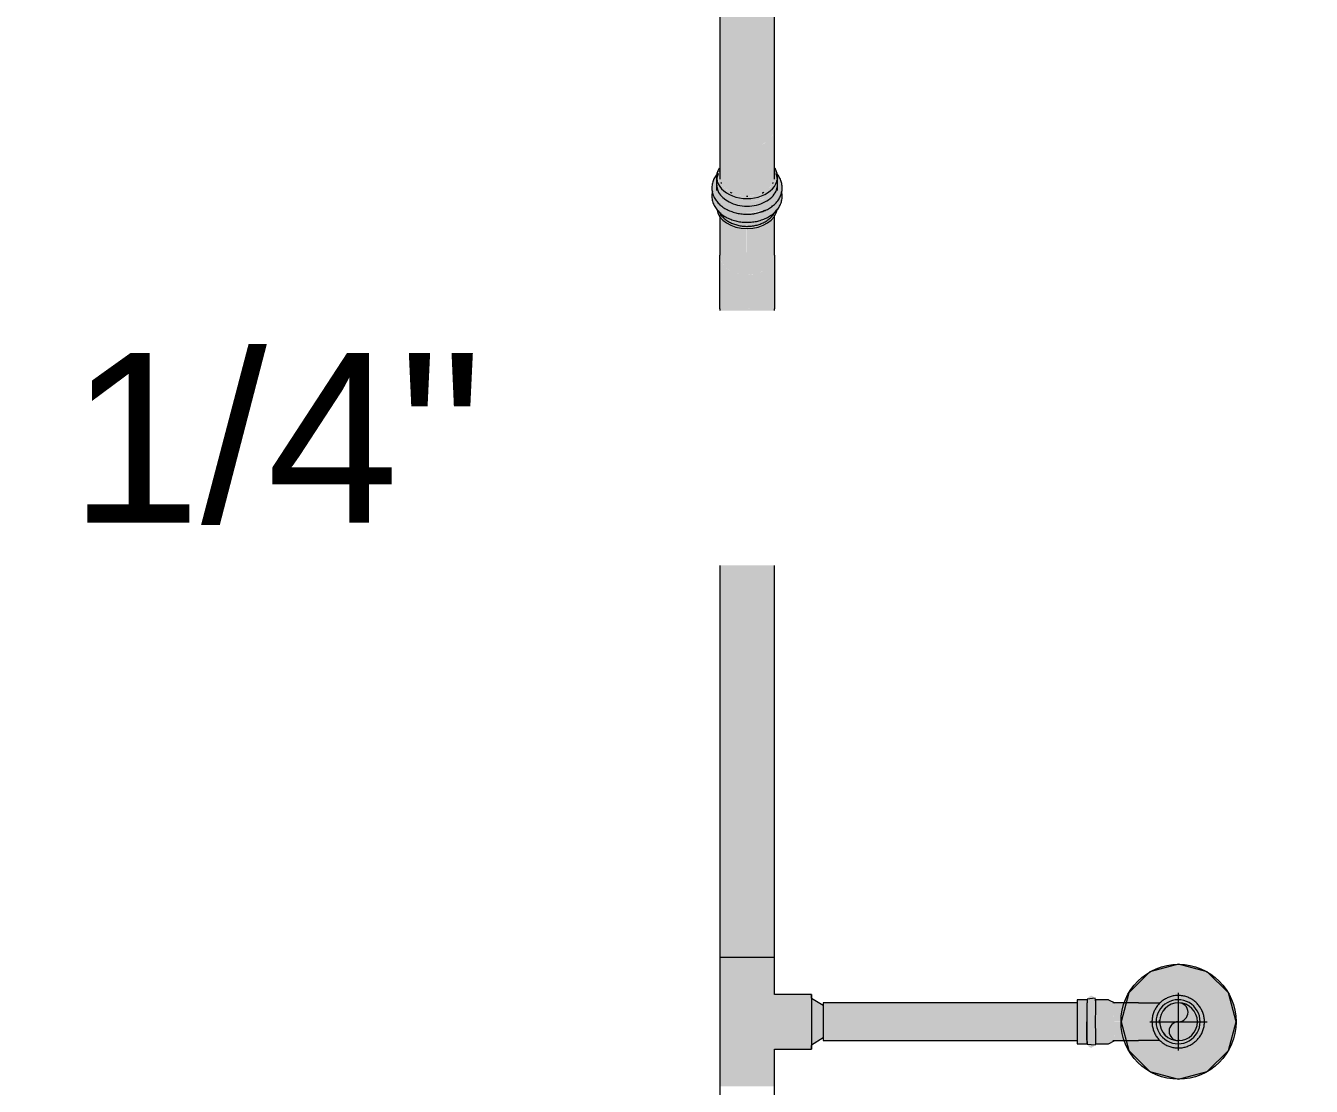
# Model space of a CAD drawing. Header units: inches. Extents: x -3385 to 41, y 7 to 1342.
# Drawn here: x -344.07 to -299.39, y 149.5 to 186.37 of the extents above; entities that cross this region are included whole.
import ezdxf

# ---------------------------------------------------------------- set-up
doc = ezdxf.new("R2010")
doc.units = ezdxf.units.IN
doc.header["$MEASUREMENT"] = 0
for name, color, linetype, lineweight in [('A-ANNO-NOTE', 131, 'Continuous', 9), ('G-ANNO-DIMS', 111, 'Continuous', 9), ('P-PIPE', 3, 'Continuous', 9), ('P-PIPE-CNTR', 3, 'Continuous', 9)]:
    doc.layers.add(name, color=color, linetype=linetype, lineweight=lineweight)
doc.styles.add('Arial', font='arial.ttf', dxfattribs={"height": 5.901198})

# ---------------------------------------------------------------- blocks, each defined once
blk = doc.blocks.new('Victaulic-VicPress316-Elbow 90-45deg Style P568_P571 - Standard-1202831-LOWER PARKING')
at = {"layer": 'P-PIPE'}
for points in [[(-319.335, 179.853), (-319, 179.866), (-319.005, 180.099), (-319.626, 180.244), (-320.007, 180.62), (-320.021, 180.858), (-320.029, 181.066), (-320.028, 181.101), (-320.007, 181.228), (-320.08, 181.149), (-320.172, 180.957), (-320.224, 180.734), (-320.171, 180.466), (-320.047, 180.284), (-319.889, 180.108), (-319.675, 179.969)], [(-319, 180.362), (-319.009, 180.442), (-319.022, 180.445), (-319.249, 180.467), (-319.559, 180.568), (-319.624, 180.614), (-319.705, 180.67), (-319.826, 180.785), (-319.918, 180.945), (-319.95, 181.126), (-319.95, 181.403), (-320.007, 181.347), (-319.996, 180.871), (-319.623, 180.506), (-319.248, 180.419)], [(-319, 180.362), (-318.378, 180.506), (-317.993, 180.882), (-317.993, 181.347), (-318.05, 181.386), (-318.064, 181.038), (-318.097, 180.906), (-318.129, 180.862), (-318.182, 180.776), (-318.379, 180.612), (-318.532, 180.531), (-318.778, 180.463), (-319, 180.44), (-319, 180.393)], [(-319, 179.866), (-318.323, 179.97), (-318.12, 180.095), (-317.953, 180.284), (-317.83, 180.466), (-317.777, 180.734), (-317.89, 181.11), (-317.993, 181.229), (-317.984, 181.183), (-317.977, 181.157), (-317.973, 180.981), (-317.993, 180.795), (-317.993, 180.617), (-318.38, 180.241), (-319, 180.098), (-319, 179.981)], [(-319, 177.715), (-319.015, 179.322), (-319.623, 179.462), (-319.95, 179.781), (-319.936, 178.272), (-319.861, 178.111), (-319.778, 178.007), (-319.672, 177.916), (-319.545, 177.84), (-319.402, 177.781), (-319.246, 177.741), (-319.165, 177.725)], [(-319, 177.715), (-318.754, 177.741), (-318.578, 177.788), (-318.435, 177.85), (-318.329, 177.916), (-318.218, 178.012), (-318.149, 178.095), (-318.108, 178.159), (-318.065, 178.272), (-318.05, 178.39), (-318.053, 179.778), (-318.378, 179.462), (-319, 179.319), (-319, 177.725)], [(-319.249, 174.102), (-319.205, 174.108), (-319, 174.137), (-319, 176.527), (-319.95, 176.53), (-319.95, 174.116), (-319.891, 174.139), (-319.815, 174.109), (-319.728, 174.115), (-319.655, 174.118), (-319.536, 174.137), (-319.4, 174.119), (-319.25, 174.103)], [(-318.178, 174.109), (-318.168, 174.11), (-318.097, 174.139), (-318.05, 174.116), (-318.065, 176.53), (-319, 176.527), (-318.993, 174.136), (-318.599, 174.117), (-318.327, 174.118), (-318.181, 174.109)], [(-319, 173.918), (-319.007, 174.135), (-319.279, 174.105), (-319.611, 174.129), (-319.731, 174.115), (-319.847, 174.113), (-319.907, 174.138), (-320.007, 174.078), (-320.03, 174.041), (-320.007, 173.921), (-319.179, 173.918)], [(-319, 173.362), (-319, 173.918), (-320.007, 173.92), (-320.007, 173.365), (-319.277, 173.362)], [(-319, 173.918), (-317.993, 173.921), (-317.993, 173.923), (-317.97, 174.04), (-318.019, 174.101), (-318.111, 174.138), (-318.181, 174.109), (-318.463, 174.137), (-318.531, 174.12), (-318.789, 174.119), (-319, 174.137), (-319, 174.04)], [(-319, 173.362), (-317.993, 173.365), (-317.993, 173.921), (-319, 173.918), (-319, 173.362)], [(-319, 173.033), (-319, 173.362), (-320.011, 173.364), (-320.224, 173.202), (-320.158, 173.087), (-320.007, 173.036), (-319.205, 173.033)], [(-319, 172.657), (-319, 173.033), (-320.007, 173.034), (-320.007, 172.66), (-319.068, 172.657)], [(-319, 173.033), (-317.993, 173.036), (-317.835, 173.088), (-317.777, 173.202), (-317.89, 173.295), (-317.993, 173.365), (-319, 173.362), (-319, 173.115)], [(-319, 172.657), (-317.993, 172.66), (-317.993, 173.036), (-319, 173.033), (-319, 172.712)]]:
    blk.add_hatch(color=256, dxfattribs=at).paths.add_polyline_path(points, flags=0)
h = blk.add_hatch(color=256, dxfattribs=at)
h.paths.add_polyline_path([(-319, 180.098), (-319, 180.362), (-319.623, 180.506), (-320.007, 180.882), (-320.007, 180.617), (-319.623, 180.241), (-319.311, 180.17)], flags=0)
h.paths.add_polyline_path([(-319.02, 180.218), (-319.598, 180.353), (-319.57, 180.396), (-319.369, 180.392), (-319.13, 180.317), (-319.077, 180.278), (-319.028, 180.226)], flags=0)
h.paths.add_polyline_path([(-319.642, 180.384), (-319.981, 180.728), (-319.923, 180.728), (-319.815, 180.641), (-319.708, 180.519), (-319.662, 180.429), (-319.647, 180.392)], flags=0)
h = blk.add_hatch(color=256, dxfattribs=at)
h.paths.add_polyline_path([(-319, 180.098), (-318.378, 180.242), (-317.993, 180.617), (-317.993, 180.882), (-318.378, 180.506), (-319, 180.362), (-319, 180.17)], flags=0)
h.paths.add_polyline_path([(-318.978, 180.218), (-318.856, 180.317), (-318.848, 180.317), (-318.723, 180.37), (-318.538, 180.404), (-318.533, 180.402), (-318.457, 180.392), (-318.393, 180.352), (-318.911, 180.234)], flags=0)
h.paths.add_polyline_path([(-318.362, 180.378), (-318.271, 180.55), (-318.137, 180.686), (-318.047, 180.742), (-317.999, 180.724), (-318.309, 180.429)], flags=0)
h = blk.add_hatch(color=256, dxfattribs=at)
h.paths.add_polyline_path([(-319.105, 179.425), (-319, 179.474), (-319.622, 179.617), (-319.541, 179.528), (-319.4, 179.462), (-319.221, 179.425), (-319.154, 179.431)], flags=0)
h.paths.add_polyline_path([(-319.691, 179.603), (-319.623, 179.618), (-319.737, 179.727), (-319.888, 179.826), (-319.978, 179.925), (-319.922, 179.815), (-319.806, 179.687), (-319.716, 179.614)], flags=0)
h = blk.add_hatch(color=256, dxfattribs=at)
h.paths.add_polyline_path([(-319, 179.474), (-319.001, 179.584), (-319.371, 179.584), (-319.677, 179.689), (-319.677, 179.671), (-319.623, 179.618), (-319.234, 179.528)], flags=0)
h.paths.add_polyline_path([(-319, 179.815), (-319.001, 179.866), (-319.167, 179.853), (-319.001, 179.815)], flags=0)
h = blk.add_hatch(color=256, dxfattribs=at)
h.paths.add_polyline_path([(-319, 179.474), (-318.378, 179.625), (-318.378, 179.678), (-318.931, 179.589), (-319, 179.572), (-319, 179.546)], flags=0)
h.paths.add_polyline_path([(-319, 179.815), (-318.995, 179.818), (-318.531, 179.932), (-319, 179.853), (-319, 179.817)], flags=0)
h = blk.add_hatch(color=256, dxfattribs=at)
h.paths.add_polyline_path([(-318.854, 179.417), (-318.796, 179.421), (-318.56, 179.477), (-318.424, 179.549), (-318.378, 179.618), (-318.998, 179.474), (-318.915, 179.425)], flags=0)
h.paths.add_polyline_path([(-318.317, 179.602), (-318.271, 179.625), (-318.112, 179.776), (-318.075, 179.819), (-318.041, 179.902), (-318.131, 179.806), (-318.323, 179.672), (-318.374, 179.618)], flags=0)
h = blk.add_hatch(color=256, dxfattribs=at)
h.paths.add_polyline_path([(-319, 176.527), (-319, 177.715), (-319.246, 177.741), (-319.325, 177.756), (-319.565, 177.85), (-319.672, 177.916), (-319.728, 177.956), (-319.823, 178.052), (-319.893, 178.159), (-319.936, 178.272), (-319.95, 178.272), (-319.936, 176.53), (-319.165, 176.527)], flags=0)
h.paths.add_polyline_path([(-319.893, 176.53), (-319.893, 176.53), (-319.913, 176.951)], flags=0)
h = blk.add_hatch(color=256, dxfattribs=at)
h.paths.add_polyline_path([(-319, 176.527), (-318.05, 176.531), (-318.065, 178.272), (-318.108, 178.159), (-318.218, 178.012), (-318.329, 177.916), (-318.462, 177.837), (-318.525, 177.805), (-318.754, 177.741), (-318.835, 177.725), (-319, 177.715), (-319, 176.527)], flags=0)
h.paths.add_polyline_path([(-318.065, 176.53), (-318.065, 176.531), (-318.07, 177.034)], flags=0)
for p, q in [((-320.059, 181.114), (-320.059, 180.85)), ((-317.941, 180.85), (-317.941, 181.114)), ((-319.95, 179.781), (-319.95, 178.39)), ((-318.05, 178.39), (-318.05, 179.781)), ((-319.95, 176.531), (-319.95, 174.093)), ((-318.05, 174.096), (-318.05, 176.531)), ((-320.059, 173.923), (-319.95, 174.141)), ((-320.059, 173.923), (-320.059, 173.366)), ((-317.941, 173.923), (-318.05, 174.141)), ((-317.941, 173.366), (-317.941, 173.923)), ((-320.059, 173.037), (-320.059, 172.662)), ((-317.941, 172.662), (-317.941, 173.037))]:
    blk.add_line(p, q, dxfattribs=at)
at = {"layer": 'P-PIPE', "flags": 128}
for points in [[(-320.013, 181.251), (-320.04, 181.219), (-320.066, 181.187), (-320.089, 181.154), (-320.111, 181.12), (-320.132, 181.085), (-320.15, 181.05), (-320.166, 181.013), (-320.181, 180.976), (-320.193, 180.939), (-320.204, 180.901), (-320.212, 180.862), (-320.218, 180.823), (-320.222, 180.784), (-320.224, 180.745), (-320.223, 180.705), (-320.22, 180.666), (-320.216, 180.627), (-320.208, 180.588), (-320.199, 180.55), (-320.188, 180.512), (-320.174, 180.474), (-320.159, 180.438), (-320.142, 180.402), (-320.123, 180.366), (-320.101, 180.332), (-320.079, 180.298), (-320.054, 180.266), (-320.028, 180.234), (-320, 180.203), (-319.971, 180.174), (-319.941, 180.145), (-319.909, 180.117), (-319.876, 180.091), (-319.841, 180.066), (-319.805, 180.042), (-319.768, 180.019), (-319.73, 179.997), (-319.692, 179.976), (-319.652, 179.957), (-319.611, 179.938), (-319.569, 179.921), (-319.527, 179.906), (-319.484, 179.891), (-319.44, 179.878), (-319.395, 179.866), (-319.35, 179.855), (-319.305, 179.846), (-319.259, 179.838), (-319.213, 179.831), (-319.166, 179.826), (-319.12, 179.822), (-319.073, 179.819), (-319.026, 179.818), (-319, 179.817)], [(-319, 179.817), (-318.953, 179.818), (-318.906, 179.82), (-318.859, 179.823), (-318.813, 179.828), (-318.766, 179.834), (-318.72, 179.841), (-318.675, 179.85), (-318.629, 179.86), (-318.585, 179.871), (-318.541, 179.884), (-318.497, 179.898), (-318.454, 179.913), (-318.412, 179.929), (-318.371, 179.947), (-318.33, 179.965), (-318.291, 179.985), (-318.252, 180.007), (-318.215, 180.029), (-318.179, 180.053), (-318.143, 180.077), (-318.11, 180.103), (-318.077, 180.13), (-318.046, 180.158), (-318.016, 180.187), (-317.987, 180.217), (-317.96, 180.248), (-317.935, 180.281), (-317.911, 180.314), (-317.889, 180.348), (-317.869, 180.382), (-317.851, 180.418), (-317.834, 180.454), (-317.82, 180.491), (-317.807, 180.529), (-317.797, 180.567), (-317.789, 180.606), (-317.782, 180.645), (-317.779, 180.684), (-317.777, 180.723), (-317.777, 180.763), (-317.78, 180.802), (-317.785, 180.841), (-317.792, 180.88), (-317.801, 180.918), (-317.813, 180.956), (-317.826, 180.993), (-317.841, 181.03), (-317.859, 181.066), (-317.878, 181.102), (-317.899, 181.136), (-317.922, 181.17), (-317.946, 181.202), (-317.972, 181.234), (-317.993, 181.257)], [(-320, 179.95), (-319.994, 179.935), (-319.977, 179.902), (-319.959, 179.869), (-319.939, 179.838), (-319.918, 179.807), (-319.895, 179.778), (-319.871, 179.749), (-319.846, 179.722), (-319.819, 179.696), (-319.792, 179.67), (-319.763, 179.646), (-319.733, 179.623), (-319.703, 179.601), (-319.672, 179.58), (-319.639, 179.561), (-319.606, 179.542), (-319.573, 179.525), (-319.538, 179.508), (-319.503, 179.493), (-319.468, 179.479), (-319.431, 179.466), (-319.395, 179.454), (-319.358, 179.443), (-319.32, 179.433), (-319.282, 179.425), (-319.244, 179.417), (-319.206, 179.411), (-319.167, 179.405), (-319.128, 179.401), (-319.089, 179.398), (-319.05, 179.396), (-319.011, 179.395), (-319, 179.395)], [(-319, 179.395), (-318.961, 179.396), (-318.922, 179.397), (-318.883, 179.4), (-318.844, 179.404), (-318.805, 179.409), (-318.767, 179.415), (-318.728, 179.423), (-318.69, 179.431), (-318.653, 179.44), (-318.616, 179.451), (-318.579, 179.463), (-318.543, 179.475), (-318.507, 179.489), (-318.472, 179.504), (-318.437, 179.52), (-318.403, 179.537), (-318.37, 179.556), (-318.338, 179.575), (-318.306, 179.596), (-318.275, 179.617), (-318.245, 179.64), (-318.217, 179.664), (-318.189, 179.689), (-318.162, 179.715), (-318.136, 179.742), (-318.112, 179.77), (-318.089, 179.799), (-318.067, 179.829), (-318.047, 179.861), (-318.028, 179.893), (-318.011, 179.926), (-318.002, 179.946)], [(-319.95, 176.531), (-319.95, 176.636), (-319.95, 176.741), (-319.95, 176.846), (-319.95, 176.95), (-319.95, 177.054), (-319.95, 177.156), (-319.95, 177.258), (-319.95, 177.359), (-319.95, 177.458), (-319.95, 177.555), (-319.95, 177.651), (-319.95, 177.746), (-319.95, 177.838), (-319.95, 177.928), (-319.95, 178.016), (-319.95, 178.101), (-319.95, 178.184), (-319.95, 178.264), (-319.95, 178.342), (-319.95, 178.39)], [(-318.05, 178.39), (-318.05, 178.314), (-318.05, 178.235), (-318.05, 178.154), (-318.05, 178.07), (-318.05, 177.984), (-318.05, 177.895), (-318.05, 177.804), (-318.05, 177.711), (-318.05, 177.617), (-318.05, 177.52), (-318.05, 177.422), (-318.05, 177.322), (-318.05, 177.221), (-318.05, 177.119), (-318.05, 177.016), (-318.05, 176.912), (-318.05, 176.808), (-318.05, 176.703), (-318.05, 176.598), (-318.05, 176.531)], [(-320.004, 173.368), (-320.017, 173.367), (-320.029, 173.367), (-320.039, 173.367), (-320.048, 173.367), (-320.055, 173.367), (-320.062, 173.366), (-320.071, 173.366), (-320.118, 173.355), (-320.082, 173.039), (-320.067, 173.037), (-320.059, 173.037), (-320.052, 173.036), (-320.044, 173.036), (-320.035, 173.036), (-320.024, 173.036), (-320.011, 173.036), (-319.997, 173.036), (-319.982, 173.035), (-319.965, 173.035), (-319.946, 173.035), (-319.926, 173.035), (-319.905, 173.035), (-319.882, 173.035), (-319.857, 173.034), (-319.832, 173.034), (-319.805, 173.034), (-319.776, 173.034), (-319.747, 173.034), (-319.716, 173.034), (-319.684, 173.034), (-319.651, 173.034), (-319.617, 173.033), (-319.582, 173.033), (-319.547, 173.033), (-319.51, 173.033), (-319.472, 173.033), (-319.434, 173.033), (-319.395, 173.033), (-319.355, 173.033), (-319.315, 173.033), (-319.274, 173.033), (-319.233, 173.033), (-319.192, 173.033), (-319.15, 173.033), (-319.108, 173.033), (-319.065, 173.033), (-319.023, 173.033), (-319, 173.033)], [(-319, 173.033), (-318.958, 173.033), (-318.916, 173.033), (-318.873, 173.033), (-318.831, 173.033), (-318.79, 173.033), (-318.748, 173.033), (-318.707, 173.033), (-318.667, 173.033), (-318.627, 173.033), (-318.588, 173.033), (-318.549, 173.033), (-318.511, 173.033), (-318.474, 173.033), (-318.437, 173.033), (-318.402, 173.033), (-318.367, 173.034), (-318.334, 173.034), (-318.301, 173.034), (-318.27, 173.034), (-318.24, 173.034), (-318.211, 173.034), (-318.183, 173.034), (-318.157, 173.034), (-318.132, 173.035), (-318.108, 173.035), (-318.086, 173.035), (-318.065, 173.035), (-318.046, 173.035), (-318.028, 173.035), (-318.011, 173.035), (-317.997, 173.036), (-317.983, 173.036), (-317.972, 173.036), (-317.961, 173.036), (-317.953, 173.036), (-317.945, 173.037), (-317.938, 173.037), (-317.929, 173.037), (-317.882, 173.048), (-317.918, 173.365), (-317.934, 173.366), (-317.941, 173.366), (-317.948, 173.367), (-317.957, 173.367), (-317.966, 173.367), (-317.977, 173.367), (-317.989, 173.367)]]:
    blk.add_lwpolyline(points, dxfattribs=at)
at = {"layer": 'P-PIPE'}
for centre, major_axis, ratio, start_param, end_param in [((-319, 180.85), (1.059, 0), 0.710047, 2.943602, 4.08407), ((-319, 181.114), (1.059, 0), 0.710047, 2.733581, 4.712389), ((-319, 181.114), (1.059, 0), 0.710047, 4.712389, 6.690234), ((-319, 180.85), (1.059, 0), 0.710047, 5.970813, 6.467551), ((-319, 181.114), (0.95, 0), 0.710047, 3.426156, 3.45569), ((-319, 181.114), (0.95, 0), 0.710047, 3.455752, 3.487059), ((-319, 181.114), (0.95, 0), 0.710047, 4.042057, 4.119818), ((-319, 181.114), (0.95, 0), 0.710047, 5.30611, 5.340708), ((-319, 181.114), (0.95, 0), 0.710047, 5.341244, 5.381369), ((-319, 180.85), (1.059, 0), 0.710047, 5.341189, 5.969026), ((-319, 181.114), (0.95, 0), 0.710047, 5.940216, 5.969026), ((-319, 181.114), (0.95, 0), 0.710047, 5.969088, 5.996262), ((-319, 180.85), (1.059, 0), 0.710047, 4.084368, 4.712389), ((-319, 181.114), (0.95, 0), 0.710047, 4.688428, 4.712389), ((-319, 181.114), (0.95, 0), 0.710047, 4.712721, 4.735898), ((-319, 180.85), (1.059, 0), 0.710047, 4.712687, 5.340708), ((-319, 174.141), (0.95, 0), 0.004167, 4.055861, 4.108072), ((-319, 174.141), (0.95, 0), 0.004167, 5.316706, 5.368917), ((-319, 173.366), (1.059, 0), 0.004167, 2.827433, 4.712389), ((-319, 173.037), (1.059, 0), 0.004167, 2.850113, 4.712389), ((-319, 173.366), (1.059, 0), 0.004167, 4.712389, 6.597345), ((-319, 173.037), (1.059, 0), 0.004167, 4.712389, 6.550885), ((-319, 172.662), (1.059, 0), 0.004167, 2.827433, 4.712389), ((-319, 172.662), (-1.059, 0), 0.004167, 1.570796, 3.455752)]:
    blk.add_ellipse(centre, major_axis=major_axis, ratio=ratio, start_param=start_param, end_param=end_param, dxfattribs=at)
blk = doc.blocks.new('Victaulic-VicPress316-Elbow 90-45deg Style P568_P571 - Standard-1202840-LOWER PARKING')
at = {"layer": 'P-PIPE'}
for points in [[(-319, 187.829), (-319, 188.158), (-320.047, 188.145), (-320.166, 188.107), (-320.223, 187.994), (-320.165, 187.94), (-320.007, 187.829), (-319.239, 187.829)], [(-319, 188.158), (-319, 188.534), (-320.007, 188.534), (-320.007, 188.158), (-319.311, 188.158)], [(-319, 188.158), (-317.993, 188.158), (-317.993, 188.534), (-319, 188.534), (-319, 188.158)], [(-319, 187.829), (-317.993, 187.829), (-317.776, 187.994), (-317.834, 188.107), (-318.029, 188.158), (-319, 188.158), (-319, 187.911)], [(-319, 187.273), (-319.004, 187.829), (-320.007, 187.829), (-320.007, 187.273), (-319.234, 187.273)], [(-319, 187.273), (-317.993, 187.273), (-317.993, 187.829), (-319, 187.829), (-319, 187.273)], [(-319, 187.055), (-319, 187.273), (-320.007, 187.273), (-320.03, 187.155), (-319.981, 187.094), (-319.891, 187.055), (-319.82, 187.084), (-319.537, 187.055), (-319.469, 187.071), (-319.211, 187.072), (-319.001, 187.055)], [(-319, 187.055), (-318.993, 187.056), (-318.721, 187.086), (-318.389, 187.063), (-318.269, 187.078), (-318.153, 187.08), (-318.093, 187.057), (-317.993, 187.118), (-317.97, 187.155), (-317.993, 187.273), (-319, 187.273), (-319, 187.103)], [(-319, 184.664), (-319.007, 187.055), (-319.4, 187.075), (-319.674, 187.075), (-319.832, 187.083), (-319.903, 187.055), (-319.95, 187.078), (-319.936, 184.664), (-319.165, 184.664)], [(-319, 184.664), (-318.05, 184.665), (-318.05, 187.079), (-318.109, 187.055), (-318.185, 187.084), (-318.271, 187.078), (-318.345, 187.074), (-318.463, 187.055), (-318.562, 187.071), (-318.796, 187.083), (-319, 187.055), (-319, 184.723)], [(-319, 182.131), (-319, 184.664), (-319.95, 184.665), (-319.95, 184.664), (-319.936, 182.686), (-319.893, 182.573), (-319.823, 182.467), (-319.728, 182.371), (-319.611, 182.288), (-319.475, 182.221), (-319.325, 182.172), (-319.165, 182.141)], [(-319, 182.131), (-318.835, 182.141), (-318.675, 182.172), (-318.525, 182.221), (-318.344, 182.32), (-318.272, 182.371), (-318.177, 182.467), (-318.088, 182.623), (-318.064, 182.686), (-318.05, 182.803), (-318.064, 184.664), (-319, 184.664), (-319, 182.141)], [(-319.006, 180.441), (-319, 180.443), (-319, 182.131), (-319.165, 182.141), (-319.325, 182.172), (-319.475, 182.221), (-319.611, 182.288), (-319.77, 182.414), (-319.823, 182.467), (-319.893, 182.573), (-319.936, 182.686), (-319.95, 182.803), (-319.935, 181.037), (-319.903, 180.906), (-319.882, 180.882), (-319.815, 180.773), (-319.623, 180.613), (-319.468, 180.531), (-319.204, 180.462), (-319.007, 180.441)], [(-318.993, 180.441), (-318.979, 180.444), (-318.689, 180.485), (-318.44, 180.572), (-318.378, 180.613), (-318.308, 180.659), (-318.161, 180.808), (-318.075, 180.981), (-318.05, 181.117), (-318.064, 182.686), (-318.107, 182.573), (-318.177, 182.467), (-318.272, 182.371), (-318.389, 182.288), (-318.525, 182.221), (-318.675, 182.172), (-318.835, 182.141), (-319, 182.131), (-319, 180.441)], [(-319.335, 179.572), (-319, 179.584), (-319.008, 179.817), (-319.19, 179.859), (-319.371, 179.866), (-319.677, 179.97), (-319.924, 180.147), (-320.108, 180.373), (-320.173, 180.477), (-320.2, 180.566), (-320.223, 180.45), (-320.172, 180.227), (-320.08, 180.036), (-319.888, 179.826), (-319.675, 179.687)], [(-319, 179.584), (-318.76, 179.601), (-318.323, 179.688), (-318.12, 179.813), (-317.883, 180.095), (-317.776, 180.45), (-317.81, 180.566), (-317.841, 180.45), (-318.029, 180.199), (-318.162, 180.069), (-318.326, 179.97), (-318.689, 179.888), (-319, 179.815), (-319, 179.601)], [(-317.993, 180.619), (-317.993, 180.619), (-317.993, 180.647)], [(-319, 179.319), (-319.002, 179.474), (-319.105, 179.425), (-319.422, 179.468), (-319.557, 179.546), (-319.623, 179.618), (-319.691, 179.603), (-319.73, 179.625), (-319.867, 179.751), (-319.956, 179.875), (-320.007, 179.958), (-319.996, 179.826), (-319.622, 179.462), (-319, 179.319)], [(-319, 179.319), (-318.363, 179.476), (-317.993, 179.837), (-317.993, 179.956), (-318.048, 179.874), (-318.112, 179.776), (-318.198, 179.688), (-318.318, 179.603), (-318.37, 179.625), (-318.325, 179.688), (-318.378, 179.678), (-318.384, 179.609), (-318.43, 179.544), (-318.628, 179.456), (-318.854, 179.417), (-318.944, 179.442), (-319, 179.474), (-319, 179.413)]]:
    blk.add_hatch(color=256, dxfattribs=at).paths.add_polyline_path(points, flags=0)
h = blk.add_hatch(color=256, dxfattribs=at)
h.paths.add_polyline_path([(-319.02, 180.218), (-319.094, 180.296), (-319.21, 180.352), (-319.411, 180.403), (-319.574, 180.392), (-319.6, 180.35), (-319.179, 180.254)], flags=0)
h.paths.add_polyline_path([(-319.642, 180.384), (-319.713, 180.529), (-319.863, 180.688), (-319.95, 180.735), (-319.999, 180.724), (-319.693, 180.434)], flags=0)
h.paths.add_polyline_path([(-320.007, 180.731), (-320.007, 181.198), (-320.03, 181.091), (-320.023, 180.876)], flags=0)
h = blk.add_hatch(color=256, dxfattribs=at)
h.paths.add_polyline_path([(-318.978, 180.218), (-318.41, 180.362), (-318.466, 180.398), (-318.637, 180.395), (-318.778, 180.354), (-318.884, 180.306)], flags=0)
h.paths.add_polyline_path([(-318.362, 180.378), (-317.999, 180.724), (-318.047, 180.742), (-318.072, 180.734), (-318.178, 180.655), (-318.315, 180.48), (-318.334, 180.439)], flags=0)
h.paths.add_polyline_path([(-317.993, 180.728), (-317.993, 180.728), (-317.986, 180.906), (-317.97, 180.994), (-317.993, 181.201), (-317.993, 180.728)], flags=0)
for p, q in [((-320.059, 188.534), (-320.059, 188.158)), ((-317.941, 188.158), (-317.941, 188.534)), ((-320.059, 187.829), (-320.059, 187.273)), ((-317.941, 187.273), (-317.941, 187.829)), ((-319.95, 187.099), (-319.95, 184.665)), ((-318.05, 184.665), (-318.05, 187.101)), ((-319.95, 182.803), (-319.95, 181.036)), ((-318.05, 181.036), (-318.05, 182.803)), ((-319.953, 181.324), (-319.972, 181.292)), ((-318.029, 181.293), (-318.042, 181.316)), ((-320.059, 180.959), (-320.059, 180.637)), ((-317.941, 180.638), (-317.941, 180.959))]:
    blk.add_line(p, q, dxfattribs=at)
at = {"layer": 'P-PIPE', "flags": 128}
for points in [[(-320.059, 187.829), (-320.066, 187.83), (-320.072, 187.83), (-320.079, 187.831), (-320.085, 187.832), (-320.092, 187.833), (-320.098, 187.834), (-320.104, 187.836), (-320.111, 187.838), (-320.117, 187.84), (-320.123, 187.842), (-320.129, 187.845), (-320.135, 187.848), (-320.141, 187.851), (-320.146, 187.855), (-320.152, 187.858), (-320.157, 187.862), (-320.162, 187.866), (-320.167, 187.87), (-320.172, 187.875), (-320.177, 187.879), (-320.181, 187.884), (-320.186, 187.889), (-320.19, 187.894), (-320.194, 187.9), (-320.197, 187.905), (-320.201, 187.911), (-320.204, 187.916), (-320.207, 187.922), (-320.21, 187.928), (-320.212, 187.934), (-320.215, 187.94), (-320.217, 187.947), (-320.218, 187.953), (-320.22, 187.959), (-320.221, 187.966), (-320.222, 187.972), (-320.223, 187.979), (-320.223, 187.986), (-320.223, 187.992), (-320.223, 187.999), (-320.223, 188.005), (-320.222, 188.012), (-320.222, 188.018), (-320.221, 188.025), (-320.219, 188.031), (-320.218, 188.038), (-320.216, 188.044), (-320.214, 188.05), (-320.211, 188.056), (-320.209, 188.062), (-320.206, 188.068), (-320.203, 188.074), (-320.199, 188.08), (-320.196, 188.085), (-320.192, 188.091), (-320.188, 188.096), (-320.184, 188.101), (-320.179, 188.106), (-320.175, 188.111), (-320.17, 188.115), (-320.165, 188.12), (-320.16, 188.124), (-320.155, 188.128), (-320.149, 188.131), (-320.144, 188.135), (-320.138, 188.138), (-320.132, 188.141), (-320.126, 188.144), (-320.12, 188.147), (-320.114, 188.149), (-320.108, 188.151), (-320.102, 188.153), (-320.095, 188.154), (-320.089, 188.156), (-320.082, 188.157), (-320.076, 188.158), (-320.069, 188.158), (-320.063, 188.158), (-320.059, 188.158)], [(-320.059, 188.158), (-320.058, 188.158), (-320.056, 188.158), (-320.051, 188.158), (-320.045, 188.158), (-320.038, 188.158), (-320.029, 188.159), (-320.018, 188.159), (-320.005, 188.159)], [(-319, 188.158), (-319.042, 188.158), (-319.085, 188.158), (-319.127, 188.158), (-319.169, 188.158), (-319.21, 188.158), (-319.252, 188.158), (-319.293, 188.158), (-319.333, 188.158), (-319.373, 188.158), (-319.412, 188.158), (-319.451, 188.158), (-319.489, 188.158), (-319.526, 188.158), (-319.562, 188.158), (-319.598, 188.158), (-319.632, 188.158), (-319.666, 188.158), (-319.698, 188.158), (-319.73, 188.158), (-319.76, 188.158), (-319.789, 188.158), (-319.816, 188.158), (-319.843, 188.158), (-319.867, 188.158), (-319.891, 188.158), (-319.913, 188.158), (-319.934, 188.158), (-319.953, 188.158), (-319.971, 188.158), (-319.987, 188.158), (-320.002, 188.158), (-320.015, 188.158), (-320.026, 188.158), (-320.036, 188.158), (-320.044, 188.158), (-320.05, 188.158), (-320.055, 188.158), (-320.058, 188.158), (-320.059, 188.158), (-320.059, 188.158)], [(-317.941, 188.158), (-317.942, 188.158), (-317.944, 188.158), (-317.949, 188.158), (-317.954, 188.158), (-317.962, 188.158), (-317.971, 188.158), (-317.982, 188.158), (-317.995, 188.158), (-318.009, 188.158), (-318.025, 188.158), (-318.042, 188.158), (-318.061, 188.158), (-318.081, 188.158), (-318.103, 188.158), (-318.126, 188.158), (-318.151, 188.158), (-318.177, 188.158), (-318.204, 188.158), (-318.232, 188.158), (-318.262, 188.158), (-318.293, 188.158), (-318.325, 188.158), (-318.358, 188.158), (-318.393, 188.158), (-318.428, 188.158), (-318.464, 188.158), (-318.501, 188.158), (-318.539, 188.158), (-318.577, 188.158), (-318.616, 188.158), (-318.656, 188.158), (-318.696, 188.158), (-318.737, 188.158), (-318.778, 188.158), (-318.82, 188.158), (-318.862, 188.158), (-318.904, 188.158), (-318.946, 188.158), (-318.989, 188.158), (-319, 188.158)], [(-317.998, 188.159), (-317.985, 188.159), (-317.974, 188.159), (-317.964, 188.158), (-317.956, 188.158), (-317.95, 188.158), (-317.945, 188.158), (-317.942, 188.158), (-317.941, 188.158), (-317.941, 188.158)], [(-317.941, 188.158), (-317.934, 188.158), (-317.928, 188.158), (-317.921, 188.157), (-317.915, 188.156), (-317.908, 188.155), (-317.902, 188.154), (-317.896, 188.152), (-317.889, 188.15), (-317.883, 188.148), (-317.877, 188.145), (-317.871, 188.143), (-317.865, 188.14), (-317.859, 188.137), (-317.854, 188.133), (-317.848, 188.13), (-317.843, 188.126), (-317.838, 188.122), (-317.832, 188.118), (-317.828, 188.113), (-317.823, 188.109), (-317.818, 188.104), (-317.814, 188.099), (-317.81, 188.094), (-317.806, 188.088), (-317.803, 188.083), (-317.799, 188.077), (-317.796, 188.071), (-317.793, 188.066), (-317.79, 188.06), (-317.788, 188.054), (-317.785, 188.047), (-317.783, 188.041), (-317.782, 188.035), (-317.78, 188.028), (-317.779, 188.022), (-317.778, 188.015), (-317.777, 188.009), (-317.777, 188.002), (-317.776, 187.996), (-317.777, 187.989), (-317.777, 187.983), (-317.777, 187.976), (-317.778, 187.969), (-317.779, 187.963), (-317.781, 187.957), (-317.782, 187.95), (-317.784, 187.944), (-317.786, 187.938), (-317.789, 187.931), (-317.791, 187.925), (-317.794, 187.92), (-317.797, 187.914), (-317.801, 187.908), (-317.804, 187.902), (-317.808, 187.897), (-317.812, 187.892), (-317.816, 187.887), (-317.821, 187.882), (-317.825, 187.877), (-317.83, 187.873), (-317.835, 187.868), (-317.84, 187.864), (-317.845, 187.86), (-317.851, 187.856), (-317.856, 187.853), (-317.862, 187.85), (-317.868, 187.847), (-317.874, 187.844), (-317.88, 187.841), (-317.886, 187.839), (-317.892, 187.837), (-317.898, 187.835), (-317.905, 187.833), (-317.911, 187.832), (-317.918, 187.831), (-317.924, 187.83), (-317.931, 187.83), (-317.937, 187.829), (-317.941, 187.829)], [(-320.002, 187.83), (-320.015, 187.83), (-320.026, 187.83), (-320.036, 187.829), (-320.044, 187.829), (-320.05, 187.829), (-320.055, 187.829), (-320.058, 187.829), (-320.059, 187.829), (-320.059, 187.829)], [(-320.059, 187.829), (-320.058, 187.829), (-320.056, 187.829), (-320.051, 187.829), (-320.045, 187.829), (-320.038, 187.829), (-320.029, 187.829), (-320.018, 187.829), (-320.005, 187.829), (-319.991, 187.829), (-319.975, 187.829), (-319.958, 187.829), (-319.939, 187.829), (-319.919, 187.829), (-319.897, 187.829), (-319.874, 187.829), (-319.849, 187.829), (-319.823, 187.829), (-319.796, 187.829), (-319.768, 187.829), (-319.738, 187.829), (-319.707, 187.829), (-319.675, 187.829), (-319.642, 187.829), (-319.607, 187.829), (-319.572, 187.829), (-319.536, 187.829), (-319.499, 187.829), (-319.461, 187.829), (-319.423, 187.829), (-319.384, 187.829), (-319.344, 187.829), (-319.304, 187.829), (-319.263, 187.829), (-319.222, 187.829), (-319.18, 187.829), (-319.138, 187.829), (-319.096, 187.829), (-319.054, 187.829), (-319.011, 187.829), (-319, 187.829)], [(-319, 187.829), (-318.958, 187.829), (-318.915, 187.829), (-318.873, 187.829), (-318.831, 187.829), (-318.79, 187.829), (-318.748, 187.829), (-318.707, 187.829), (-318.667, 187.829), (-318.627, 187.829), (-318.588, 187.829), (-318.549, 187.829), (-318.511, 187.829), (-318.474, 187.829), (-318.437, 187.829), (-318.402, 187.829), (-318.368, 187.829), (-318.334, 187.829), (-318.302, 187.829), (-318.27, 187.829), (-318.24, 187.829), (-318.211, 187.829), (-318.184, 187.829), (-318.157, 187.829), (-318.132, 187.829), (-318.109, 187.829), (-318.087, 187.829), (-318.066, 187.829), (-318.047, 187.829), (-318.029, 187.829), (-318.013, 187.829), (-317.998, 187.829), (-317.985, 187.829), (-317.974, 187.829), (-317.964, 187.829), (-317.956, 187.829), (-317.95, 187.829), (-317.945, 187.829), (-317.942, 187.829), (-317.941, 187.829), (-317.941, 187.829)], [(-317.941, 187.829), (-317.942, 187.829), (-317.944, 187.829), (-317.949, 187.829), (-317.954, 187.829), (-317.962, 187.829), (-317.971, 187.83), (-317.982, 187.83), (-317.995, 187.83)], [(-319.95, 187.055), (-319.959, 187.062), (-319.967, 187.069), (-319.975, 187.076), (-319.983, 187.084), (-319.99, 187.092), (-319.997, 187.1), (-320.004, 187.109), (-320.01, 187.117), (-320.016, 187.126), (-320.022, 187.136), (-320.027, 187.145), (-320.032, 187.155), (-320.037, 187.165), (-320.041, 187.175), (-320.045, 187.185), (-320.048, 187.196), (-320.051, 187.206), (-320.053, 187.217), (-320.055, 187.228), (-320.057, 187.238), (-320.058, 187.249), (-320.059, 187.26), (-320.059, 187.271), (-320.059, 187.273)], [(-317.941, 187.273), (-317.941, 187.262), (-317.942, 187.251), (-317.943, 187.24), (-317.944, 187.229), (-317.946, 187.219), (-317.949, 187.208), (-317.952, 187.198), (-317.955, 187.187), (-317.958, 187.177), (-317.962, 187.167), (-317.967, 187.157), (-317.972, 187.147), (-317.977, 187.138), (-317.983, 187.128), (-317.989, 187.119), (-317.995, 187.11), (-318.002, 187.102), (-318.009, 187.093), (-318.016, 187.085), (-318.024, 187.077), (-318.032, 187.07), (-318.04, 187.063), (-318.048, 187.056), (-318.05, 187.055)], [(-319.95, 184.665), (-319.95, 184.559), (-319.95, 184.454), (-319.95, 184.349), (-319.95, 184.245), (-319.95, 184.141), (-319.95, 184.039), (-319.95, 183.937), (-319.95, 183.836), (-319.95, 183.737), (-319.95, 183.639), (-319.95, 183.543), (-319.95, 183.449), (-319.95, 183.356), (-319.95, 183.266), (-319.95, 183.178), (-319.95, 183.092), (-319.95, 183.009), (-319.95, 182.929), (-319.95, 182.851), (-319.95, 182.803)], [(-318.05, 182.803), (-318.05, 182.879), (-318.05, 182.958), (-318.05, 183.039), (-318.05, 183.123), (-318.05, 183.21), (-318.05, 183.299), (-318.05, 183.39), (-318.05, 183.483), (-318.05, 183.578), (-318.05, 183.675), (-318.05, 183.773), (-318.05, 183.873), (-318.05, 183.974), (-318.05, 184.076), (-318.05, 184.179), (-318.05, 184.283), (-318.05, 184.388), (-318.05, 184.492), (-318.05, 184.598), (-318.05, 184.665)], [(-320.007, 181.217), (-320.018, 181.19), (-320.03, 181.155), (-320.04, 181.118), (-320.048, 181.082), (-320.053, 181.045), (-320.057, 181.007), (-320.059, 180.969), (-320.059, 180.959)], [(-317.941, 180.959), (-317.942, 180.997), (-317.945, 181.034), (-317.95, 181.072), (-317.958, 181.109), (-317.967, 181.145), (-317.978, 181.181), (-317.992, 181.216)], [(-320.203, 180.616), (-320.212, 180.577), (-320.218, 180.539), (-320.222, 180.5), (-320.223, 180.46), (-320.223, 180.421), (-320.22, 180.382), (-320.215, 180.343), (-320.208, 180.304), (-320.199, 180.266), (-320.187, 180.228), (-320.174, 180.191), (-320.159, 180.154), (-320.141, 180.118), (-320.122, 180.083), (-320.101, 180.049), (-320.078, 180.015), (-320.054, 179.983), (-320.028, 179.951), (-320, 179.92), (-319.971, 179.891), (-319.94, 179.862), (-319.908, 179.835), (-319.875, 179.809), (-319.84, 179.783), (-319.805, 179.759), (-319.768, 179.736), (-319.73, 179.715), (-319.691, 179.694), (-319.651, 179.675), (-319.61, 179.656), (-319.569, 179.639), (-319.526, 179.624), (-319.483, 179.609), (-319.439, 179.596), (-319.395, 179.584), (-319.35, 179.574), (-319.304, 179.564), (-319.259, 179.556), (-319.212, 179.55), (-319.166, 179.544), (-319.119, 179.54), (-319.072, 179.538), (-319.025, 179.536), (-319, 179.536)], [(-319, 179.536), (-318.953, 179.537), (-318.906, 179.539), (-318.859, 179.542), (-318.813, 179.547), (-318.766, 179.553), (-318.72, 179.56), (-318.675, 179.569), (-318.629, 179.578), (-318.585, 179.59), (-318.54, 179.602), (-318.497, 179.616), (-318.454, 179.631), (-318.412, 179.647), (-318.371, 179.665), (-318.33, 179.683), (-318.291, 179.703), (-318.252, 179.724), (-318.215, 179.747), (-318.179, 179.77), (-318.143, 179.795), (-318.109, 179.821), (-318.077, 179.847), (-318.045, 179.875), (-318.016, 179.904), (-317.987, 179.934), (-317.96, 179.965), (-317.935, 179.997), (-317.911, 180.03), (-317.889, 180.064), (-317.869, 180.099), (-317.85, 180.135), (-317.834, 180.171), (-317.819, 180.208), (-317.807, 180.245), (-317.797, 180.283), (-317.788, 180.322), (-317.782, 180.361), (-317.778, 180.4), (-317.777, 180.439), (-317.777, 180.478), (-317.78, 180.518), (-317.785, 180.557), (-317.792, 180.595), (-317.799, 180.623)]]:
    blk.add_lwpolyline(points, dxfattribs=at)
at = {"layer": 'P-PIPE'}
for centre, major_axis, ratio, start_param, end_param in [((-319, 188.534), (1.059, 0), 0.000382, 2.827433, 4.712389), ((-319, 188.158), (1.059, 0), 0.000382, 2.827433, 4.712389), ((-319, 188.534), (1.059, 0), 0.000382, 4.712389, 6.597345), ((-319, 188.158), (-1.059, 0), 0.000382, 1.570796, 3.455752), ((-319, 187.829), (1.059, 0), 0.000382, 2.827433, 4.712389), ((-319, 187.829), (1.059, 0), 0.000382, 4.712389, 6.597345), ((-319, 187.055), (0.95, 0), 0.000382, 4.055861, 4.108072), ((-319, 187.055), (0.95, 0), 0.000382, 5.316706, 5.368917), ((-319, 180.068), (1.059, 0), 0.707377, 3.236921, 4.712389), ((-319, 180.068), (1.059, 0), 0.707377, 4.712389, 6.190658), ((-319, 180.566), (1.059, 0), 0.707377, 4.712389, 5.34041)]:
    blk.add_ellipse(centre, major_axis=major_axis, ratio=ratio, start_param=start_param, end_param=end_param, dxfattribs=at)
blk = doc.blocks.new('Victaulic-VicPress316-Elbow 90-45deg Style P568_P571 - Standard-1203206-LOWER PARKING')
at = {"layer": 'P-PIPE'}
for points in [[(-307.523, 151.743), (-307.184, 151.743), (-307.183, 152.51), (-307.519, 152.51), (-307.522, 151.878)], [(-307.184, 151.743), (-306.893, 151.743), (-306.891, 152.512), (-306.951, 152.608), (-307.035, 152.655), (-307.137, 152.592), (-307.181, 152.51), (-307.184, 151.878)], [(-306.893, 151.743), (-306.442, 151.743), (-306.439, 152.51), (-306.89, 152.496), (-306.893, 151.844)], [(-306.223, 151.743), (-306.226, 151.756), (-306.252, 151.918), (-306.242, 152.099), (-306.246, 152.173), (-306.224, 152.213), (-306.254, 152.336), (-306.245, 152.386), (-306.222, 152.402), (-306.3, 152.462), (-306.438, 152.51), (-306.441, 151.743), (-306.271, 151.743)], [(-305.581, 151.743), (-305.395, 151.743), (-305.393, 152.401), (-306.24, 152.389), (-306.256, 152.377), (-306.239, 152.256), (-306.227, 152.204), (-306.246, 152.173), (-306.245, 151.977), (-306.251, 151.902), (-306.223, 151.743)], [(-305.395, 151.743), (-304.924, 151.743), (-304.89, 151.976), (-304.837, 152.118), (-304.682, 152.362), (-304.637, 152.401), (-305.393, 152.391), (-305.395, 151.857)], [(-303.1, 151.743), (-303.115, 151.91), (-303.173, 152.093), (-303.343, 152.362), (-303.549, 152.524), (-303.679, 152.592), (-303.853, 152.637), (-304.034, 152.655), (-304.191, 152.603), (-304.345, 152.592), (-304.556, 152.471), (-304.682, 152.362), (-304.863, 152.072), (-304.909, 151.91), (-304.923, 151.743), (-304.779, 151.747), (-304.555, 152.286), (-304, 152.505), (-303.471, 152.285), (-303.246, 151.743), (-303.173, 151.743)], [(-304.672, 151.743), (-304.651, 151.793), (-304.635, 151.913), (-304.569, 152.072), (-304.447, 152.222), (-304.301, 152.324), (-304.17, 152.378), (-304, 152.4), (-303.83, 152.378), (-303.671, 152.312), (-303.535, 152.208), (-303.422, 152.051), (-303.365, 151.913), (-303.343, 151.743), (-303.248, 151.743), (-303.472, 152.285), (-304.014, 152.51), (-304.556, 152.285), (-304.781, 151.743), (-304.733, 151.743)], [(-307.182, 150.977), (-307.181, 150.99), (-307.184, 151.743), (-307.523, 151.743), (-307.519, 150.977), (-307.183, 150.977)], [(-307.035, 150.832), (-306.937, 150.894), (-306.89, 150.977), (-306.893, 151.743), (-307.184, 151.743), (-307.181, 150.977), (-307.127, 150.879), (-307.037, 150.832)], [(-306.439, 150.977), (-306.438, 150.99), (-306.442, 151.743), (-306.893, 151.743), (-306.89, 150.977)], [(-306.438, 150.977), (-306.359, 150.99), (-306.223, 151.087), (-306.253, 151.125), (-306.242, 151.22), (-306.227, 151.283), (-306.246, 151.321), (-306.246, 151.518), (-306.244, 151.627), (-306.223, 151.743), (-306.442, 151.743), (-306.438, 150.99)], [(-303.99, 150.832), (-303.833, 150.884), (-303.671, 150.898), (-303.472, 151.012), (-303.342, 151.125), (-303.161, 151.415), (-303.173, 151.743), (-303.248, 151.74), (-303.472, 151.201), (-304.014, 150.977), (-304.556, 151.201), (-304.781, 151.743), (-304.852, 151.743), (-304.863, 151.415), (-304.682, 151.125), (-304.479, 150.965), (-304.345, 150.894), (-304.17, 150.85)], [(-304.014, 150.977), (-303.472, 151.201), (-303.248, 151.743), (-303.343, 151.743), (-303.365, 151.573), (-303.431, 151.414), (-303.543, 151.272), (-303.671, 151.173), (-303.83, 151.108), (-304.019, 151.088), (-304.17, 151.108), (-304.329, 151.173), (-304.495, 151.317), (-304.569, 151.414), (-304.635, 151.573), (-304.672, 151.743), (-304.781, 151.743), (-304.556, 151.201), (-304.276, 151.085)], [(-303.261, 151.775), (-303.261, 151.78), (-303.283, 151.829)]]:
    blk.add_hatch(color=256, dxfattribs=at).paths.add_polyline_path(points, flags=0)
h = blk.add_hatch(color=256, dxfattribs=at)
h.paths.add_polyline_path([(-305.395, 151.518), (-305.395, 151.518), (-305.395, 151.519)], flags=0)
h.paths.add_polyline_path([(-306.219, 151.086), (-305.393, 151.097), (-305.395, 151.743), (-306.226, 151.73), (-306.252, 151.568), (-306.242, 151.388), (-306.246, 151.313), (-306.224, 151.274), (-306.254, 151.17), (-306.252, 151.107), (-306.22, 151.086)], flags=0)
h = blk.add_hatch(color=256, dxfattribs=at)
h.paths.add_polyline_path([(-305.392, 151.086), (-304.646, 151.094), (-304.682, 151.125), (-304.863, 151.415), (-304.863, 151.743), (-305.395, 151.743), (-305.393, 151.096)], flags=0)
h.paths.add_polyline_path([(-305.392, 151.096), (-305.392, 151.096), (-305.393, 151.096)], flags=0)
for p, q in [((-307.181, 152.51), (-307.519, 152.51)), ((-306.438, 152.51), (-306.89, 152.51)), ((-306.438, 152.51), (-306.22, 152.401)), ((-305.392, 152.401), (-306.287, 152.401)), ((-304.013, 152.401), (-304.014, 152.401)), ((-304.011, 152.51), (-304.013, 152.51)), ((-304.011, 152.51), (-304.013, 152.51)), ((-304.008, 152.51), (-304.01, 152.51)), ((-304.004, 152.401), (-304.008, 152.401)), ((-306.438, 150.977), (-306.22, 151.086)), ((-306.285, 151.086), (-305.392, 151.086)), ((-304.015, 151.086), (-304.014, 151.086)), ((-304.01, 151.086), (-304.006, 151.086)), ((-303.972, 151.087), (-303.998, 151.086)), ((-307.519, 150.977), (-307.181, 150.977)), ((-306.89, 150.977), (-306.438, 150.977)), ((-304.015, 150.977), (-304.014, 150.977)), ((-304.013, 150.977), (-304.011, 150.977))]:
    blk.add_line(p, q, dxfattribs=at)
at = {"layer": 'P-PIPE', "flags": 128}
for points in [[(-306.889, 152.47), (-306.889, 152.48), (-306.889, 152.488), (-306.889, 152.496), (-306.889, 152.502), (-306.889, 152.508), (-306.89, 152.513), (-306.89, 152.521), (-306.9, 152.562), (-307.179, 152.53), (-307.181, 152.517), (-307.181, 152.511), (-307.181, 152.505), (-307.181, 152.499), (-307.182, 152.492), (-307.182, 152.484), (-307.182, 152.475), (-307.182, 152.465), (-307.182, 152.454), (-307.182, 152.442), (-307.182, 152.428), (-307.182, 152.414), (-307.182, 152.398), (-307.183, 152.382), (-307.183, 152.364), (-307.183, 152.345), (-307.183, 152.326), (-307.183, 152.305), (-307.183, 152.284), (-307.183, 152.262), (-307.183, 152.239), (-307.183, 152.215), (-307.183, 152.19), (-307.183, 152.165), (-307.184, 152.139), (-307.184, 152.112), (-307.184, 152.085), (-307.184, 152.057), (-307.184, 152.029), (-307.184, 152), (-307.184, 151.971), (-307.184, 151.942), (-307.184, 151.912), (-307.184, 151.882), (-307.184, 151.852), (-307.184, 151.821), (-307.184, 151.791), (-307.184, 151.76), (-307.184, 151.743)], [(-305.392, 152.401), (-305.337, 152.401), (-305.281, 152.401), (-305.226, 152.401), (-305.17, 152.401), (-305.116, 152.401), (-305.061, 152.401), (-305.008, 152.401), (-304.954, 152.401), (-304.902, 152.401), (-304.85, 152.401), (-304.8, 152.401), (-304.75, 152.401), (-304.701, 152.401), (-304.653, 152.401), (-304.637, 152.401)], [(-303.1, 151.743), (-303.101, 151.78), (-303.103, 151.816), (-303.107, 151.853), (-303.112, 151.889), (-303.118, 151.925), (-303.126, 151.96), (-303.136, 151.995), (-303.146, 152.03), (-303.158, 152.065), (-303.172, 152.099), (-303.187, 152.132), (-303.203, 152.164), (-303.221, 152.197), (-303.239, 152.228), (-303.259, 152.258), (-303.28, 152.288), (-303.303, 152.317), (-303.326, 152.345), (-303.351, 152.372), (-303.377, 152.398), (-303.403, 152.422), (-303.431, 152.446), (-303.459, 152.469), (-303.489, 152.49), (-303.519, 152.511), (-303.55, 152.53), (-303.582, 152.548), (-303.615, 152.564), (-303.648, 152.579), (-303.682, 152.593), (-303.716, 152.606), (-303.751, 152.617), (-303.786, 152.627), (-303.821, 152.635), (-303.857, 152.642), (-303.893, 152.648), (-303.929, 152.652), (-303.966, 152.654), (-304.002, 152.655), (-304.039, 152.655), (-304.075, 152.653), (-304.111, 152.65), (-304.148, 152.645), (-304.184, 152.639), (-304.219, 152.632), (-304.255, 152.623), (-304.29, 152.612), (-304.324, 152.6), (-304.358, 152.587), (-304.392, 152.573), (-304.424, 152.557), (-304.457, 152.54), (-304.488, 152.521), (-304.519, 152.502), (-304.549, 152.481), (-304.578, 152.459), (-304.606, 152.435), (-304.633, 152.411), (-304.659, 152.386), (-304.685, 152.359), (-304.709, 152.332), (-304.732, 152.304), (-304.753, 152.274), (-304.774, 152.244), (-304.793, 152.213), (-304.812, 152.182), (-304.829, 152.15), (-304.844, 152.117), (-304.858, 152.083), (-304.871, 152.049), (-304.883, 152.014), (-304.893, 151.979), (-304.902, 151.944), (-304.909, 151.908), (-304.915, 151.872), (-304.919, 151.836), (-304.922, 151.799), (-304.924, 151.763), (-304.924, 151.743)], [(-304.01, 152.401), (-304.007, 152.401), (-304.005, 152.401), (-304.005, 152.401)], [(-306.889, 151.017), (-306.889, 151.007), (-306.889, 150.998), (-306.889, 150.991), (-306.889, 150.984), (-306.889, 150.979), (-306.89, 150.973), (-306.89, 150.966), (-306.9, 150.924), (-307.179, 150.957), (-307.181, 150.97), (-307.181, 150.976), (-307.181, 150.981), (-307.181, 150.987), (-307.182, 150.994), (-307.182, 151.002), (-307.182, 151.011), (-307.182, 151.021), (-307.182, 151.033), (-307.182, 151.045), (-307.182, 151.058), (-307.182, 151.073), (-307.182, 151.089), (-307.183, 151.105), (-307.183, 151.123), (-307.183, 151.141), (-307.183, 151.161), (-307.183, 151.181), (-307.183, 151.203), (-307.183, 151.225), (-307.183, 151.248), (-307.183, 151.272), (-307.183, 151.297), (-307.183, 151.322), (-307.184, 151.348), (-307.184, 151.374), (-307.184, 151.402), (-307.184, 151.429), (-307.184, 151.458), (-307.184, 151.486), (-307.184, 151.515), (-307.184, 151.545), (-307.184, 151.575), (-307.184, 151.605), (-307.184, 151.635), (-307.184, 151.666), (-307.184, 151.696), (-307.184, 151.727), (-307.184, 151.743)], [(-304.924, 151.743), (-304.923, 151.707), (-304.921, 151.67), (-304.917, 151.634), (-304.912, 151.598), (-304.906, 151.562), (-304.898, 151.527), (-304.888, 151.491), (-304.878, 151.456), (-304.866, 151.422), (-304.852, 151.388), (-304.837, 151.355), (-304.821, 151.322), (-304.803, 151.29), (-304.785, 151.259), (-304.765, 151.228), (-304.744, 151.199), (-304.721, 151.17), (-304.698, 151.142), (-304.673, 151.115), (-304.647, 151.089), (-304.621, 151.064), (-304.593, 151.04), (-304.565, 151.018), (-304.535, 150.996), (-304.505, 150.976), (-304.474, 150.957), (-304.442, 150.939), (-304.409, 150.922), (-304.376, 150.907), (-304.342, 150.893), (-304.308, 150.881), (-304.273, 150.87), (-304.238, 150.86), (-304.203, 150.852), (-304.167, 150.845), (-304.131, 150.839), (-304.095, 150.835), (-304.058, 150.833), (-304.022, 150.831), (-303.985, 150.832), (-303.949, 150.834), (-303.913, 150.837), (-303.876, 150.841), (-303.84, 150.848), (-303.805, 150.855), (-303.769, 150.864), (-303.734, 150.875), (-303.7, 150.886), (-303.666, 150.9), (-303.632, 150.914), (-303.6, 150.93), (-303.567, 150.947), (-303.536, 150.965), (-303.505, 150.985), (-303.475, 151.006), (-303.446, 151.028), (-303.418, 151.051), (-303.391, 151.076), (-303.365, 151.101), (-303.34, 151.127), (-303.315, 151.155), (-303.292, 151.183), (-303.271, 151.212), (-303.25, 151.242), (-303.231, 151.273), (-303.212, 151.305), (-303.195, 151.337), (-303.18, 151.37), (-303.166, 151.404), (-303.153, 151.438), (-303.141, 151.472), (-303.131, 151.507), (-303.122, 151.543), (-303.115, 151.579), (-303.109, 151.615), (-303.105, 151.651), (-303.102, 151.687), (-303.1, 151.724), (-303.1, 151.743)], [(-304.646, 151.086), (-304.693, 151.086), (-304.742, 151.086), (-304.791, 151.086), (-304.842, 151.086), (-304.893, 151.086), (-304.946, 151.086), (-304.999, 151.086), (-305.052, 151.086), (-305.107, 151.086), (-305.161, 151.086), (-305.216, 151.086), (-305.272, 151.086), (-305.327, 151.086), (-305.383, 151.086), (-305.392, 151.086)]]:
    blk.add_lwpolyline(points, dxfattribs=at)
at = {"layer": 'P-PIPE'}
for centre, major_axis, ratio, start_param, end_param in [((-307.519, 151.743), (0, 0.767), 0.004167, 0, 1.57079), ((-307.181, 151.743), (0, 0.766), 0.004167, 0, 1.57079), ((-306.89, 151.743), (0, 0.766), 0.004167, 0, 1.57079), ((-304.014, 151.743), (0.001, 0.766), 0.999991, 4.713982, 7.855575), ((-304.014, 151.743), (0.001, 0.657), 0.999991, 0.732873, 0.856086), ((-307.519, 151.743), (0, 0.767), 0.004167, 1.57079, 3.141586), ((-307.181, 151.743), (0, 0.767), 0.004167, 1.57079, 3.141586), ((-306.89, 151.743), (0, 0.767), 0.004167, 1.57079, 3.141586), ((-304.014, 151.743), (0.001, 0.766), 0.999991, 1.572389, 4.713982), ((-304.014, 151.743), (0.001, 0.657), 0.999991, 1.488171, 1.572389), ((-304.014, 151.743), (0.001, 0.657), 0.999991, 1.572389, 1.655729), ((-304.009, 151.743), (0.001, 0.657), 0.999991, 1.545375, 1.572389), ((-304.009, 151.743), (0.001, 0.657), 0.999991, 1.572389, 1.599368), ((-304.014, 151.743), (0.001, 0.657), 0.999991, 2.292789, 2.406682)]:
    blk.add_ellipse(centre, major_axis=major_axis, ratio=ratio, start_param=start_param, end_param=end_param, dxfattribs=at)

msp = doc.modelspace()

# ---------------------------------------------------------------- hatches: boundary and pattern name
at = {"layer": 'A-ANNO-NOTE'}
h = msp.add_hatch(color=256, dxfattribs=at)
edge = h.paths.add_edge_path(flags=0)
edge.add_arc((-304, 151.743), 2, 0, 360)
msp.add_hatch(color=256, dxfattribs=at).paths.add_polyline_path([(-304, 149.743), (-303, 150.011), (-302.268, 150.743), (-302, 151.743), (-302.268, 152.743), (-303, 153.475), (-304, 153.743), (-305, 153.475), (-305.732, 152.743), (-306, 151.743), (-305.732, 150.743), (-305, 150.011), (-304.923, 149.99)], flags=0)
at = {"layer": 'P-PIPE'}
for points in [[(-319, 153.983), (-319, 172.657), (-319.95, 172.659), (-319.95, 153.987), (-319.475, 153.984), (-319.246, 153.984)], [(-319, 153.983), (-318.05, 153.987), (-318.05, 172.66), (-319, 172.657), (-319, 153.984)], [(-319.004, 149.495), (-318.049, 149.499), (-318.049, 150.793), (-318.471, 151.207), (-319.004, 151.739), (-318.049, 152.694), (-318.049, 153.987), (-318.528, 153.984), (-319.951, 153.985), (-319.951, 149.499), (-319.479, 149.496), (-319.25, 149.495)], [(-318.049, 150.793), (-316.756, 150.793), (-316.76, 151.265), (-316.756, 152.694), (-318.049, 152.694), (-319.004, 151.739), (-318.083, 150.824)], [(-316.756, 150.793), (-316.758, 152.587), (-316.76, 151.493), (-316.757, 150.824)], [(-316.756, 150.931), (-316.351, 151.181), (-316.361, 152.313), (-316.756, 152.556), (-316.757, 151.019)], [(-316.353, 151.743), (-307.523, 151.743), (-307.521, 152.401), (-316.35, 152.39), (-316.353, 151.914)], [(-304, 151.085), (-303.83, 151.108), (-303.671, 151.173), (-303.535, 151.278), (-303.431, 151.414), (-303.365, 151.573), (-303.343, 151.743), (-303.365, 151.913), (-303.431, 152.072), (-303.535, 152.208), (-303.671, 152.312), (-303.83, 152.378), (-304, 152.4), (-304.17, 152.378), (-304.329, 152.312), (-304.465, 152.208), (-304.569, 152.072), (-304.635, 151.913), (-304.658, 151.743), (-304.635, 151.573), (-304.569, 151.414), (-304.465, 151.278), (-304.329, 151.173), (-304.17, 151.108)], [(-313.66, 151.086), (-307.52, 151.089), (-307.523, 151.743), (-316.353, 151.743), (-316.35, 151.086)]]:
    msp.add_hatch(color=256, dxfattribs=at).paths.add_polyline_path(points, flags=0)

# ---------------------------------------------------------------- linework, layer by layer
at = {"layer": 'A-ANNO-NOTE'}
for p, q in [((-304, 153.743), (-305, 153.475)), ((-303, 153.475), (-304, 153.743)), ((-305, 153.475), (-305.732, 152.743)), ((-302.268, 152.743), (-303, 153.475)), ((-305.732, 152.743), (-306, 151.743)), ((-302, 151.743), (-302.268, 152.743)), ((-306, 151.743), (-305.732, 150.743)), ((-302.268, 150.743), (-302, 151.743)), ((-305.732, 150.743), (-305, 150.011)), ((-303, 150.011), (-302.268, 150.743)), ((-305, 150.011), (-304.923, 149.99)), ((-304.923, 149.99), (-304, 149.743)), ((-304, 149.743), (-303, 150.011))]:
    msp.add_line(p, q, dxfattribs=at)
msp.add_circle((-304, 151.743), 2, dxfattribs=at)
at = {"layer": 'G-ANNO-DIMS'}
for p, q in [((-323.555, 172.188), (-327.061, 172.188)), ((-319, 169.558), (-323.555, 172.188))]:
    msp.add_line(p, q, dxfattribs=at)
at = {"layer": 'G-ANNO-DIMS', "lineweight": 50}
msp.add_circle((-319, 169.558), 1, dxfattribs=at)
at = {"layer": 'P-PIPE'}
for p, q in [((-319.95, 172.66), (-319.95, 153.987)), ((-318.05, 153.987), (-318.05, 172.66)), ((-319.951, 153.987), (-319.951, 149.499)), ((-318.049, 152.694), (-318.049, 153.987)), ((-316.756, 152.694), (-318.05, 152.694)), ((-316.35, 152.306), (-316.756, 152.556)), ((-307.52, 152.401), (-316.35, 152.401)), ((-316.35, 151.181), (-316.756, 150.931)), ((-316.35, 151.086), (-307.52, 151.086)), ((-318.05, 150.793), (-316.756, 150.793)), ((-318.049, 149.499), (-318.049, 150.793)), ((-319.95, 149.499), (-319.95, 82.674)), ((-318.05, 82.674), (-318.05, 149.499))]:
    msp.add_line(p, q, dxfattribs=at)
for centre, radius, start, end in [((-304, 151.743), 0.658, 0, 180), ((-304, 152.072), 0.329, 270, 90), ((-304, 151.743), 0.657, 180, 0), ((-304, 151.414), 0.329, 90, 270)]:
    msp.add_arc(centre, radius, start, end, dxfattribs=at)
for centre, major_axis, start_param, end_param in [((-319, 153.987), (0.951, 0), 3.141593, 3.399225), ((-319, 153.987), (0.951, 0), 3.404176, 3.661025), ((-319, 153.987), (0.951, 0), 3.665651, 3.922824), ((-319, 153.987), (0.95, 0), 3.926991, 4.183707), ((-319, 153.987), (0.951, 0), 3.927295, 4.184624), ((-319, 153.987), (0.95, 0), 4.18879, 4.445987), ((-319, 153.987), (0.951, 0), 4.188993, 4.446423), ((-319, 153.987), (0.95, 0), 4.45059, 4.708171), ((-319, 153.987), (0.951, 0), 4.450711, 4.708222), ((-319, 153.987), (0.95, 0), 4.712389, 4.970329), ((-319, 153.987), (-0.951, 0), 1.570842, 1.828429), ((-319, 153.987), (0.95, 0), 4.974188, 5.232513), ((-319, 153.987), (0.951, 0), 4.974153, 5.231821), ((-319, 153.987), (0.95, 0), 5.235988, 5.494793), ((-319, 153.987), (0.951, 0), 5.235852, 5.493621), ((-319, 153.987), (0.951, 0), 5.497498, 5.75542), ((-319, 153.987), (0.951, 0), 5.758984, 6.279019), ((-316.756, 151.743), (0, 0.951), 0.004167, 3.141593), ((-316.756, 151.743), (0, 0.951), 5.763753, 6.283185), ((-316.35, 151.743), (0, 0.657), 0, 1.570796), ((-316.35, 151.743), (0, 0.657), 1.570796, 3.141593), ((-316.756, 151.743), (0, 0.951), 3.145759, 3.669358)]:
    msp.add_ellipse(centre, major_axis=major_axis, ratio=0.004167, start_param=start_param, end_param=end_param, dxfattribs=at)
at = {"layer": 'P-PIPE-CNTR'}
for p, q in [((-304, 150.743), (-304, 152.743)), ((-305, 151.743), (-303, 151.743))]:
    msp.add_line(p, q, dxfattribs=at)

# ---------------------------------------------------------------- block references
at = {"layer": 'P-PIPE'}
for name in ['Victaulic-VicPress316-Elbow 90-45deg Style P568_P571 - Standard-1202840-LOWER PARKING', 'Victaulic-VicPress316-Elbow 90-45deg Style P568_P571 - Standard-1202831-LOWER PARKING', 'Victaulic-VicPress316-Elbow 90-45deg Style P568_P571 - Standard-1203206-LOWER PARKING']:
    msp.add_blockref(name, (0, 0), dxfattribs=at)

# ---------------------------------------------------------------- texts
at = {"layer": 'G-ANNO-DIMS', "insert": (-298.664, 164.379), "char_height": 5.9012, "width": 48.456, "attachment_point": 1, "line_spacing_factor": 0.938532, "style": 'Arial', "bg_fill": 3, "box_fill_scale": 1.25, "bg_fill_color": 0, "bg_fill_transparency": 0}
msp.add_mtext('BOP 7\' - 0"', dxfattribs=at)

# ---------------------------------------------------------------- next in the draw order: texts
at = {"layer": 'G-ANNO-DIMS', "insert": (-382.621, 174.992), "char_height": 5.9012, "width": 64.872, "attachment_point": 1, "line_spacing_factor": 0.938532, "style": 'Arial', "bg_fill": 3, "box_fill_scale": 1.25, "bg_fill_color": 0, "bg_fill_transparency": 0}
msp.add_mtext('BOP 7\' - 3 1/4"', dxfattribs=at)

doc.saveas('drawing.dxf')
